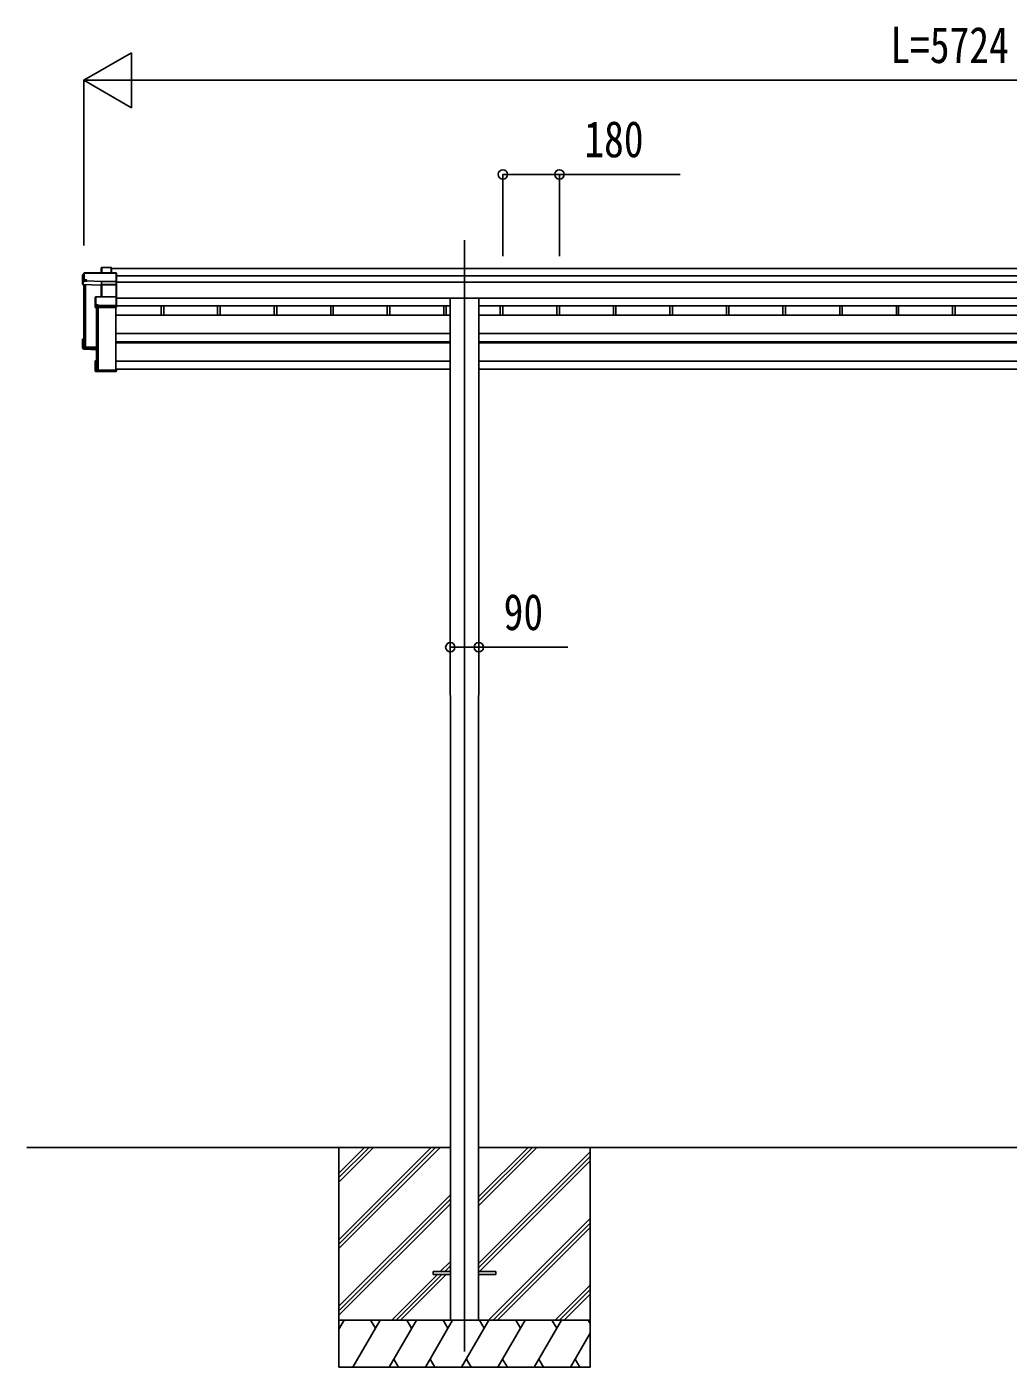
# Model space of a CAD drawing. Units: millimetres, scale not verified. Extents: x -14718 to 14718, y -10395 to 10395.
# Drawn here: x -1849 to 1276, y -5538 to -1268 of the extents above; entities that cross this region are included whole.
import ezdxf
from ezdxf.enums import TextEntityAlignment as Align

# ---------------------------------------------------------------- set-up
doc = ezdxf.new("R2010")
doc.units = ezdxf.units.MM
doc.header["$LTSCALE"] = 50
for name, color, linetype in [('0-3_YKK_12', 2, 'Continuous'), ('0-4_YKK_13', 4, 'Continuous'), ('0-5_YKK_A1', 4, 'Continuous'), ('0-6_YKK_D', 6, 'Continuous')]:
    doc.layers.add(name, color=color, linetype=linetype)
doc.styles.add('ＭＳ ゴシック', font='')
doc.styles.get('ＭＳ ゴシック').set_extended_font_data('MS Gothic')

msp = doc.modelspace()

# ---------------------------------------------------------------- linework, layer by layer
at = {"layer": '0-3_YKK_12'}
for p, q in [((-455.33, -1947.98), (-455.33, -2425.72)), ((-455.33, -2425.72), (-455.33, -5487.5))]:
    msp.add_line(p, q, dxfattribs=at)
at = {"layer": '0-4_YKK_13'}
for p, q in [((-1612.24, -2037.7), (-1610.49, -2034.71)), ((-1612.24, -2052.02), (-1612.24, -2037.7)), ((-1610.42, -2034.46), (-1612.17, -2037.46)), ((-1610.49, -2034.71), (-1610.49, -2052.02)), ((-1580.43, -2034.22), (-1609.99, -2034.22)), ((-1609.99, -2034.66), (-1609.99, -2034.22)), ((-1579.43, -2035.27), (-1580.28, -2034.33)), ((-1580.28, -2052.02), (-1580.28, -2034.33)), ((-1579.43, -2052.02), (-1579.43, -2035.27)), ((-1671.37, -2088.69), (-1671.37, -2060.05)), ((-1667.42, -2078.19), (-1671.37, -2088.69)), ((-1612.33, -2091.26), (-1671.37, -2088.69)), ((-1666.89, -2052.27), (-1671.3, -2059.81)), ((-1666.96, -2074.4), (-1667.42, -2075.19)), ((-1667.42, -2078.19), (-1667.42, -2075.19)), ((-1564.59, -2052.02), (-1666.46, -2052.02)), ((-1666.46, -2052.47), (-1666.46, -2052.02)), ((-1666.46, -2052.47), (-1564.43, -2052.47)), ((-1666.46, -2074.35), (-1666.46, -2052.47)), ((-1658.93, -2076.77), (-1658.93, -2077.31)), ((-1610.92, -2078.85), (-1658.93, -2076.77)), ((-1658.93, -2077.31), (-1610.93, -2079.4)), ((-1611.44, -2088.89), (-1612.33, -2091.26)), ((-1611.85, -2127.78), (-1611.85, -2091.56)), ((-1611.82, -2091.68), (-1610.96, -2089.38)), ((-1610.96, -2089.38), (-1610.96, -2127.78)), ((-1610.93, -2088.77), (-1610.93, -2079.4)), ((-1610.93, -2079.4), (-1564.43, -2079.4)), ((-1564.43, -2078.85), (-1610.92, -2078.85)), ((-1564.43, -2088.75), (-1610.46, -2088.75)), ((-1610.46, -2088.75), (-1610.46, -2089.3)), ((-1564.57, -2088.94), (-1563.43, -2088)), ((-1564.43, -2052.47), (-1564.43, -2078.85)), ((-1564.43, -2079.4), (-1564.43, -2088.75)), ((-1564.43, -2089.3), (-1564.43, -2127.78)), ((-1564.29, -2079.21), (-1563.43, -2078.49)), ((-1564.28, -2052.13), (-1563.43, -2053.07)), ((-1563.43, -2078.49), (-1563.43, -2053.07)), ((-1563.43, -2088), (-1563.43, -2078.49)), ((-1563.43, -2128.8), (-1563.43, -2088)), ((-1631.35, -2161.49), (-1631.35, -2129.68)), ((-1629.18, -2127.87), (-1631.15, -2129.28)), ((-1564.43, -2127.78), (-1628.89, -2127.78)), ((-1628.89, -2127.78), (-1628.89, -2128.23)), ((-1564.43, -2128.23), (-1564.43, -2156.13)), ((-1564.29, -2127.9), (-1563.43, -2128.8)), ((-1563.43, -2155.77), (-1563.43, -2128.8)), ((-1629.85, -2157.43), (-1631.35, -2161.49)), ((-1630.85, -2161.98), (-1629.35, -2157.92)), ((-1564.43, -2161.98), (-1630.85, -2161.98)), ((-1629.39, -2153.67), (-1629.85, -2154.45)), ((-1629.85, -2157.43), (-1629.85, -2154.45)), ((-1629.35, -2157.92), (-1621.36, -2157.92)), ((-1621.36, -2153.62), (-1628.89, -2153.62)), ((-1621.36, -2156.13), (-1621.36, -2153.62)), ((-1621.36, -2156.13), (-1621.36, -2156.68)), ((-1564.43, -2156.13), (-1621.36, -2156.13)), ((-1621.36, -2157.92), (-1621.36, -2156.68)), ((-1621.36, -2156.68), (-1564.43, -2156.68)), ((-1564.43, -2156.68), (-1564.43, -2161.98)), ((-1564.43, -2161.98), (-1563.43, -2161.14)), ((-1564.29, -2156.49), (-1563.43, -2155.77)), ((-1563.43, -2161.14), (-1563.43, -2155.77)), ((-1563.43, -2161.14), (-1563.43, -2161.14)), ((-1670.43, -2263.29), (-1671.25, -2262.55)), ((-1667.43, -2262.53), (-1671.23, -2262.53)), ((-1667.43, -2262.41), (-1670.91, -2262.41)), ((-1671.37, -2291.52), (-1671.37, -2262.89)), ((-1667.42, -2294.52), (-1671.37, -2291.52)), ((-1670.43, -2263.29), (-1670.43, -2290.53)), ((-1667.43, -2263.29), (-1670.43, -2263.29)), ((-1670.43, -2290.53), (-1627.43, -2292.4)), ((-1667.43, -2267.33), (-1668.93, -2264.78)), ((-1667.43, -2264.78), (-1668.93, -2264.78)), ((-1668.93, -2289.09), (-1668.93, -2264.78)), ((-1627.43, -2290.9), (-1668.93, -2289.09)), ((-1667.42, -2294.52), (-1658.93, -2294.89)), ((-1664.58, -2285.81), (-1664.58, -2289.28)), ((-1658.93, -2294.89), (-1658.93, -2295.21)), ((-1658.93, -2295.21), (-1631.35, -2296.41)), ((-1658.93, -2295.21), (-1627.43, -2296.58)), ((-1631.35, -2364.32), (-1631.35, -2332.51)), ((-1630.85, -2332.01), (-1627.43, -2332.01)), ((-1627.43, -2332.85), (-1630.41, -2332.85)), ((-1628.91, -2334.35), (-1627.43, -2334.35)), ((-1628.91, -2362.28), (-1628.91, -2334.35)), ((-1631.21, -2364.67), (-1630.41, -2363.78)), ((-1631.15, -2364.72), (-1629.64, -2365.8)), ((-1564.43, -2364.82), (-1630.85, -2364.82)), ((-1630.85, -2364.82), (-1629.35, -2365.89)), ((-1630.41, -2363.78), (-1563.43, -2363.78)), ((-1629.35, -2365.89), (-1621.36, -2365.89)), ((-1565.43, -2362.28), (-1628.91, -2362.28)), ((-1627.01, -2361.55), (-1627.01, -2362.28)), ((-1621.36, -2365.89), (-1621.36, -2366.22)), ((-1621.36, -2366.22), (-1564.43, -2366.22)), ((-1621.36, -2366.22), (-1621.36, -2366.22)), ((-1621.36, -2366.22), (-1564.43, -2366.22)), ((-1563.43, -2357.46), (-1565.43, -2357.46)), ((-1565.43, -2357.91), (-1565.43, -2357.46)), ((-1565.43, -2357.91), (-1565.43, -2362.28)), ((-1563.43, -2357.91), (-1565.43, -2357.91)), ((-1564.43, -2364.82), (-1563.43, -2363.78)), ((-1564.43, -2366.22), (-1564.43, -2364.82)), ((-1564.29, -2366.1), (-1563.43, -2365.2)), ((-1563.43, -2357.46), (-1563.43, -2357.91)), ((-1563.43, -2357.91), (-1563.43, -2363.78)), ((-555.33, -5233), (-555.33, -5242)), ((-555.33, -5233), (-500.33, -5233)), ((-555.33, -5242), (-500.33, -5242)), ((-410.33, -5233), (-355.33, -5233)), ((-410.33, -5242), (-355.33, -5242)), ((-355.33, -5233), (-355.33, -5242))]:
    msp.add_line(p, q, dxfattribs=at)
for points in [[(-1609.99, -2052.02), (-1609.99, -2034.66), (-1580.64, -2034.66), (-1580.64, -2052.02)], [(-1671.37, -2060.05), (-1666.96, -2052.52), (-1666.96, -2074.4)], [(-1667.42, -2078.19), (-1658.93, -2078.56), (-1658.93, -2077.31)], [(-1658.93, -2076.77), (-1658.93, -2074.35), (-1666.46, -2074.35)], [(-1610.93, -2088.77), (-1610.93, -2088.77), (-1610.93, -2088.77)], [(-1610.46, -2127.78), (-1610.46, -2089.3), (-1564.43, -2089.3)], [(-1631.35, -2129.68), (-1629.39, -2128.28), (-1629.39, -2153.67)], [(-1628.89, -2153.62), (-1628.89, -2128.23), (-1564.43, -2128.23)], [(-1627.43, -2293.43), (-1671.37, -2291.52), (-1671.37, -2291.52), (-1670.43, -2290.53)], [(-1631.21, -2332.14), (-1630.41, -2332.85), (-1630.41, -2363.78)], [(-1563.43, -2363.78), (-1563.43, -2363.78), (-1563.43, -2365.2)]]:
    msp.add_lwpolyline(points, dxfattribs=at)
for centre, radius, start, end in [((-1610, -2034.71), 0.494, 149.67684, 180.01902), ((-1610.1, -2036.07), 1.41, 85.38783, 105.84391), ((-1609.99, -2034.72), 0.5, 90, 149.66687), ((-1666.47, -2052.52), 0.494, 149.67684, 180.01902), ((-1666.57, -2053.88), 1.41, 85.38783, 105.84391), ((-1666.57, -2075.76), 1.41, 85.38783, 105.84391), ((-1666.46, -2052.52), 0.5, 90, 149.66687), ((-1611.46, -2089.39), 0.502, 0.6157, 87.19354), ((-1611.33, -2089.26), 0.63, 355.28892, 50.49396), ((-1628.89, -2128.28), 0.498, 125.56678, 179.8201), ((-1629, -2129.63), 1.41, 85.38783, 105.84391), ((-1628.89, -2128.28), 0.5, 90, 125.54593), ((-1629, -2155.02), 1.41, 85.38783, 105.84391)]:
    msp.add_arc(centre, radius, start, end, dxfattribs=at)
for centre, major_axis, ratio, start_param, end_param in [((-1611.77, -2037.75), (-0.257, 0.444), 0.891995, 0.2825853, 0.9960465), ((-1580.64, -2034.72), (0.499, 0.499), 0.052408, 0.7330383, 1.5184364), ((-1579.93, -2034.72), (0.499, -0.499), 0.052408, 2.4085544, 3.1939525), ((-1612.32, -2091.68), (0.495, -0.086), 0.832908, 0.2017128, 1.7252301), ((-1610.44, -2088.94), (1, -0.045), 0.165035, 2.0927496, 3.0878869), ((-1610.46, -2089.43), (0.5, -0.046), 0.224394, 2.093456, 3.1010707), ((-1610.92, -2078.91), (0.011, 0.5), 0.002284, 1.4661262, 2.9758193), ((-1610.46, -2088.92), (1, 0), 0.165356, 1.5707963, 2.0604871), ((-1610.44, -2088.94), (1, -0.045), 0.165035, 2.0898554, 2.0927496), ((-1610.46, -2089.41), (0.5, 0), 0.226184, 1.5707963, 2.0728914), ((-1564.64, -2052.52), (0.372, 0.372), 0.900404, 0.0523599, 0.837758), ((-1564.93, -2089.24), (0.498, 0.498), 0.083094, 5.4454273, 6.2002822), ((-1564.93, -2089.24), (-0.372, 0.372), 0.900404, 3.8746309, 4.6294858), ((-1563.93, -2052.52), (-0.372, 0.372), 0.900404, 6.2308254, 7.0162236), ((-1563.93, -2078.91), (-0.372, 0.372), 0.900404, 0.7330383, 1.4878932), ((-1563.93, -2078.91), (0.498, 0.498), 0.083094, 2.3038346, 3.0586895), ((-1630.88, -2129.7), (-0.169, 0.473), 0.931403, 0.4203333, 1.203868), ((-1563.93, -2128.28), (-0.5, 0.5), 0.02182, 5.550147, 6.3050019), ((-1563.93, -2128.28), (-0.372, 0.372), 0.900404, 6.2613687, 7.0162236), ((-1630.88, -2161.56), (-0.289, 0.44), 0.847113, 0.9113503, 1.694885), ((-1630.88, -2161.56), (0.498, -0.074), 0.830741, 4.1047896, 4.8883243), ((-1629.35, -2157.42), (0.479, 0.147), 0.993384, 2.8453888, 4.4124582), ((-1563.93, -2156.18), (-0.372, 0.372), 0.900404, 0.7330383, 1.4878932), ((-1563.93, -2156.18), (0.498, 0.498), 0.083094, 2.3038346, 3.0586895), ((-1670.9, -2262.84), (0.257, 0.444), 0.891995, 1.432085, 2.1455462), ((-1670.89, -2262.84), (0.491, 0.117), 0.873782, 2.089881, 2.161818), ((-1670.85, -2262.91), (0.474, -0.272), 0.885613, 2.0407293, 2.8261274), ((-1630.88, -2332.43), (0.289, 0.44), 0.847113, 1.4467076, 2.2302423), ((-1630.88, -2332.43), (0.498, 0.074), 0.830741, 1.394861, 2.1783957), ((-1630.88, -2364.3), (0.169, 0.473), 0.931403, 1.9377246, 2.7212593), ((-1630.88, -2364.3), (-0.255, 0.46), 0.938446, 1.8784237, 2.6619584), ((-1629.35, -2365.39), (0.479, 0.147), 0.993384, 3.7907337, 4.4124582), ((-1563.93, -2365.72), (0.5, 0.5), 0.02182, 3.119776, 3.8746309)]:
    msp.add_ellipse(centre, major_axis=major_axis, ratio=ratio, start_param=start_param, end_param=end_param, dxfattribs=at)
at = {"layer": '0-5_YKK_A1'}
for p, q in [((-1579.43, -2038.07), (3968.77, -2038.07)), ((-1667.43, -2088.86), (-1667.43, -2287.65)), ((-1665.93, -2088.93), (-1665.93, -2287.65)), ((-1665.42, -2088.95), (-1665.42, -2284.98)), ((-1662.31, -2089.08), (-1662.31, -2287.95)), ((-1563.43, -2060.95), (3952.77, -2060.95)), ((-1563.43, -2081.1), (3952.77, -2081.1)), ((-1563.43, -2132.31), (3952.77, -2132.31)), ((-1627.43, -2161.98), (-1627.43, -2361.25)), ((-1625.93, -2161.98), (-1625.93, -2361.25)), ((-1622.31, -2161.98), (-1622.31, -2361.55)), ((-1565.93, -2361.55), (-1565.93, -2161.98)), ((-1563.43, -2156.63), (-500.51, -2156.63)), ((-1421.38, -2156.63), (-1421.38, -2186.45)), ((-1413.23, -2156.63), (-1413.23, -2186.45)), ((-1241.38, -2156.63), (-1241.38, -2186.45)), ((-1233.23, -2156.63), (-1233.23, -2186.45)), ((-1061.38, -2156.63), (-1061.38, -2186.45)), ((-1053.23, -2156.63), (-1053.23, -2186.45)), ((-881.38, -2156.63), (-881.38, -2186.45)), ((-873.23, -2156.63), (-873.23, -2186.45)), ((-701.38, -2156.63), (-701.38, -2186.45)), ((-693.23, -2156.63), (-693.23, -2186.45)), ((-521.38, -2156.63), (-521.38, -2186.45)), ((-513.23, -2156.63), (-513.23, -2186.45)), ((-410.11, -2156.63), (2799.49, -2156.63)), ((-341.38, -2156.63), (-341.38, -2186.45)), ((-333.23, -2156.63), (-333.23, -2186.45)), ((-161.38, -2156.63), (-161.38, -2186.45)), ((-153.23, -2156.63), (-153.23, -2186.45)), ((18.62, -2156.63), (18.62, -2186.45)), ((26.77, -2156.63), (26.77, -2186.45)), ((198.62, -2156.63), (198.62, -2186.45)), ((206.77, -2156.63), (206.77, -2186.45)), ((378.62, -2156.63), (378.62, -2186.45)), ((386.77, -2156.63), (386.77, -2186.45)), ((558.62, -2156.63), (558.62, -2186.45)), ((566.77, -2156.63), (566.77, -2186.45)), ((740.2, -2156.63), (740.2, -2186.45)), ((746.77, -2156.63), (746.77, -2186.45)), ((920.2, -2156.63), (920.2, -2186.45)), ((926.77, -2156.63), (926.77, -2186.45)), ((1098.62, -2156.63), (1098.62, -2186.45)), ((1106.77, -2156.63), (1106.77, -2186.45)), ((-500.53, -2186.45), (-1565.93, -2186.45)), ((-410.13, -2186.45), (2799.47, -2186.45)), ((-1565.93, -2245.23), (-500.52, -2245.15)), ((2799.47, -2245.23), (-410.14, -2245)), ((-1667.13, -2287.95), (-1666.23, -2287.95)), ((-1665.42, -2284.98), (-1662.52, -2287.87)), ((-1662.31, -2287.95), (-1627.43, -2287.95)), ((-1662.31, -2287.95), (-1627.43, -2287.95)), ((-1565.93, -2271.47), (-500.52, -2271.47)), ((-500.53, -2274.17), (-1565.93, -2274.17)), ((-1421.38, -2271.47), (-1421.38, -2274.17)), ((-1413.23, -2271.47), (-1413.23, -2274.17)), ((-1241.38, -2271.47), (-1241.38, -2274.17)), ((-1233.23, -2271.47), (-1233.23, -2274.17)), ((-1061.38, -2271.47), (-1061.38, -2274.17)), ((-1053.23, -2271.47), (-1053.23, -2274.17)), ((-881.38, -2271.47), (-881.38, -2274.17)), ((-873.23, -2271.47), (-873.23, -2274.17)), ((-701.38, -2271.47), (-701.38, -2274.17)), ((-693.23, -2271.47), (-693.23, -2274.17)), ((-521.38, -2271.47), (-521.38, -2274.17)), ((-513.23, -2271.47), (-513.23, -2274.17)), ((-410.14, -2271.47), (2799.47, -2271.47)), ((2799.47, -2274.17), (-410.13, -2274.17)), ((-341.38, -2271.47), (-341.38, -2274.17)), ((-333.23, -2271.47), (-333.23, -2274.17)), ((-161.38, -2271.47), (-161.38, -2274.17)), ((-153.23, -2271.47), (-153.23, -2274.17)), ((18.62, -2271.47), (18.62, -2274.17)), ((26.77, -2271.47), (26.77, -2274.17)), ((198.62, -2271.47), (198.62, -2274.17)), ((206.77, -2271.47), (206.77, -2274.17)), ((378.62, -2271.47), (378.62, -2274.17)), ((386.77, -2271.47), (386.77, -2274.17)), ((558.62, -2271.47), (558.62, -2274.17)), ((566.77, -2271.47), (566.77, -2274.17)), ((740.2, -2271.47), (740.2, -2274.17)), ((746.77, -2271.47), (746.77, -2274.17)), ((920.2, -2271.47), (920.2, -2274.17)), ((926.77, -2271.47), (926.77, -2274.17)), ((1098.62, -2271.47), (1098.62, -2274.17)), ((1106.77, -2271.47), (1106.77, -2274.17)), ((-500.53, -2332.74), (-1565.93, -2332.74)), ((2799.47, -2332.74), (-410.13, -2332.74)), ((-1627.13, -2361.55), (-1626.23, -2361.55)), ((-1625.42, -2358.58), (-1622.52, -2361.46)), ((-1622.31, -2361.55), (-1565.93, -2361.55)), ((-1565.43, -2358.82), (-1565.93, -2358.82)), ((-500.53, -2358.82), (-1563.43, -2358.82)), ((2799.47, -2358.81), (-410.13, -2358.83)), ((-1849.05, -4837.5), (-500.33, -4837.5)), ((-855.33, -4837.5), (-855.33, -5537.5)), ((-855.33, -5131.48), (-561.35, -4837.5)), ((-855.33, -5145.62), (-547.21, -4837.5)), ((-855.33, -5159.76), (-533.07, -4837.5)), ((-855.33, -4919.34), (-773.49, -4837.5)), ((-855.33, -4933.49), (-759.34, -4837.5)), ((-855.33, -4947.63), (-745.2, -4837.5)), ((-410.33, -5023.13), (-224.7, -4837.5)), ((-410.33, -5008.99), (-238.84, -4837.5)), ((-410.33, -4994.85), (-252.98, -4837.5)), ((-410.33, -4837.5), (2799.67, -4837.5)), ((-410.33, -5206.98), (-55.33, -4851.98)), ((-410.33, -5221.12), (-55.33, -4866.12)), ((-55.33, -4837.5), (-55.33, -5537.5)), ((-408.07, -5233), (-55.33, -4880.26)), ((-855.33, -5343.61), (-500.33, -4988.61)), ((-855.33, -5357.75), (-500.33, -5002.75)), ((-855.33, -5371.89), (-500.33, -5016.9)), ((-378.72, -5387.5), (-55.33, -5064.11)), ((-364.58, -5387.5), (-55.33, -5078.25)), ((-350.44, -5387.5), (-55.33, -5092.4)), ((-532.59, -5233), (-500.33, -5200.74)), ((-687.09, -5387.5), (-541.59, -5242)), ((-672.95, -5387.5), (-527.45, -5242)), ((-658.8, -5387.5), (-513.3, -5242)), ((-518.45, -5233), (-500.33, -5214.88)), ((-504.3, -5233), (-500.33, -5229.03)), ((-166.59, -5387.5), (-55.33, -5276.24)), ((-152.45, -5387.5), (-55.33, -5290.38)), ((-138.31, -5387.5), (-55.33, -5304.53)), ((-55.33, -5387.5), (-855.33, -5387.5)), ((-855.33, -5416.44), (-838.62, -5387.5)), ((-853.62, -5413.48), (-855.33, -5410.52)), ((-810.79, -5537.5), (-724.18, -5387.5)), ((-739.18, -5413.48), (-754.19, -5387.5)), ((-695.31, -5537.5), (-608.71, -5387.5)), ((-623.71, -5413.48), (-638.71, -5387.5)), ((-579.84, -5537.5), (-493.24, -5387.5)), ((-508.24, -5413.48), (-523.24, -5387.5)), ((-464.37, -5537.5), (-377.77, -5387.5)), ((-392.77, -5413.48), (-407.77, -5387.5)), ((-348.9, -5537.5), (-262.3, -5387.5)), ((-277.3, -5413.48), (-292.3, -5387.5)), ((-233.43, -5537.5), (-146.83, -5387.5)), ((-161.83, -5413.48), (-176.83, -5387.5)), ((-55.33, -5397.95), (-61.36, -5387.5)), ((-117.96, -5537.5), (-55.33, -5429.02)), ((-855.33, -5537.5), (-55.33, -5537.5)), ((-680.32, -5511.52), (-665.32, -5537.5)), ((-564.84, -5511.52), (-549.84, -5537.5)), ((-449.37, -5511.52), (-434.38, -5537.5)), ((-333.9, -5511.52), (-318.91, -5537.5)), ((-218.43, -5511.52), (-203.44, -5537.5)), ((-102.96, -5511.52), (-87.97, -5537.5))]:
    msp.add_line(p, q, dxfattribs=at)
for points in [[(-500.53, -2132.31), (-500.33, -4662.5), (-500.33, -5387.5)], [(-410.13, -2132.31), (-410.33, -4662.5), (-410.33, -5387.5)]]:
    msp.add_lwpolyline(points, dxfattribs=at)
for centre, radius, start, end in [((-1667.13, -2287.65), 0.299, 180.1578, 270.15693), ((-1666.23, -2287.65), 0.299, 269.84307, 359.8422), ((-1665.63, -2285.19), 0.3, 45.07151, 179.70637), ((-1662.31, -2287.65), 0.301, 225.19514, 270.02698), ((-1627.13, -2361.25), 0.299, 180.1578, 270.15693), ((-1626.23, -2361.25), 0.299, 269.84307, 359.8422), ((-1625.63, -2358.79), 0.3, 45.07151, 179.70637), ((-1622.31, -2361.25), 0.301, 225.19514, 270.02698)]:
    msp.add_arc(centre, radius, start, end, dxfattribs=at)
at = {"layer": '0-6_YKK_D'}
for p, q in [((-1667.43, -1438.07), (-1515.88, -1350.57)), ((-1515.88, -1525.57), (-1515.88, -1350.57)), ((-1667.43, -1964.2), (-1667.43, -1437.07)), ((-1667.43, -1438.07), (-1515.88, -1525.57)), ((-1667.43, -1438.07), (-1364.32, -1438.07)), ((-1492.43, -1438.07), (3881.77, -1438.07)), ((-333.23, -1998.17), (-333.23, -1737.07)), ((-153.23, -1998.17), (-153.23, -1737.07)), ((-500.53, -3218.03), (-500.53, -3245.27)), ((-410.13, -3216.08), (-410.13, -3245.27))]:
    msp.add_line(p, q, dxfattribs=at)
for points in [[(-333.23, -1738.07), (-153.23, -1738.07), (231.87, -1738.07)], [(-500.53, -3244.27), (-410.13, -3244.27), (-125.83, -3244.27)]]:
    msp.add_lwpolyline(points, dxfattribs=at)
for centre in [(-333.23, -1738.07), (-153.23, -1738.07), (-500.53, -3244.27), (-410.13, -3244.27)]:
    msp.add_circle(centre, 14.88, dxfattribs=at)

# ---------------------------------------------------------------- texts
at = {"layer": '0-6_YKK_D', "style": 'ＭＳ ゴシック', "width": 0.8}
for s, p in [('L=5724', (900.67, -1418.07)), ('180', (-73.73, -1718.07)), ('90', (-330.63, -3224.27))]:
    msp.add_text(s, height=115.5, dxfattribs=at).set_placement(p, align=Align.BOTTOM_LEFT)

doc.saveas('drawing.dxf')
